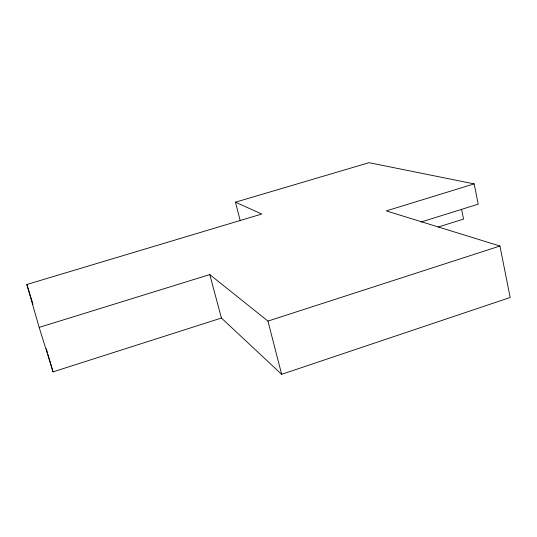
<?xml version="1.0" encoding="UTF-8"?>
<svg xmlns="http://www.w3.org/2000/svg" width="537" height="537" viewBox="0 0 537 537"><rect width="100%" height="100%" fill="white"/><g stroke="black" fill="none" stroke-linecap="round" stroke-linejoin="round"><path stroke-width="0.81" d="M221.419 318.038L53.049 371.866L39.161 327.389L209.772 274.582L221.419 318.038L281.65 374.316L510.15 297.498L499.94 246.02L386.284 210.907L474.144 183.889L478.225 204.161L421.048 222.029M209.772 274.582L267.956 321.092L499.94 246.02M438.165 227.057L463.565 219.062L461.578 209.376M39.161 327.389L26.85 284.489L261.754 214.041L235.448 202.18L240.193 220.6M235.448 202.18L369.06 162.684L474.144 183.889M26.85 284.489L33.012 304.244M46.323 348.741L47.484 352.728M47.947 354.326L53.049 371.866M267.956 321.092L281.65 374.316"/></g></svg>
